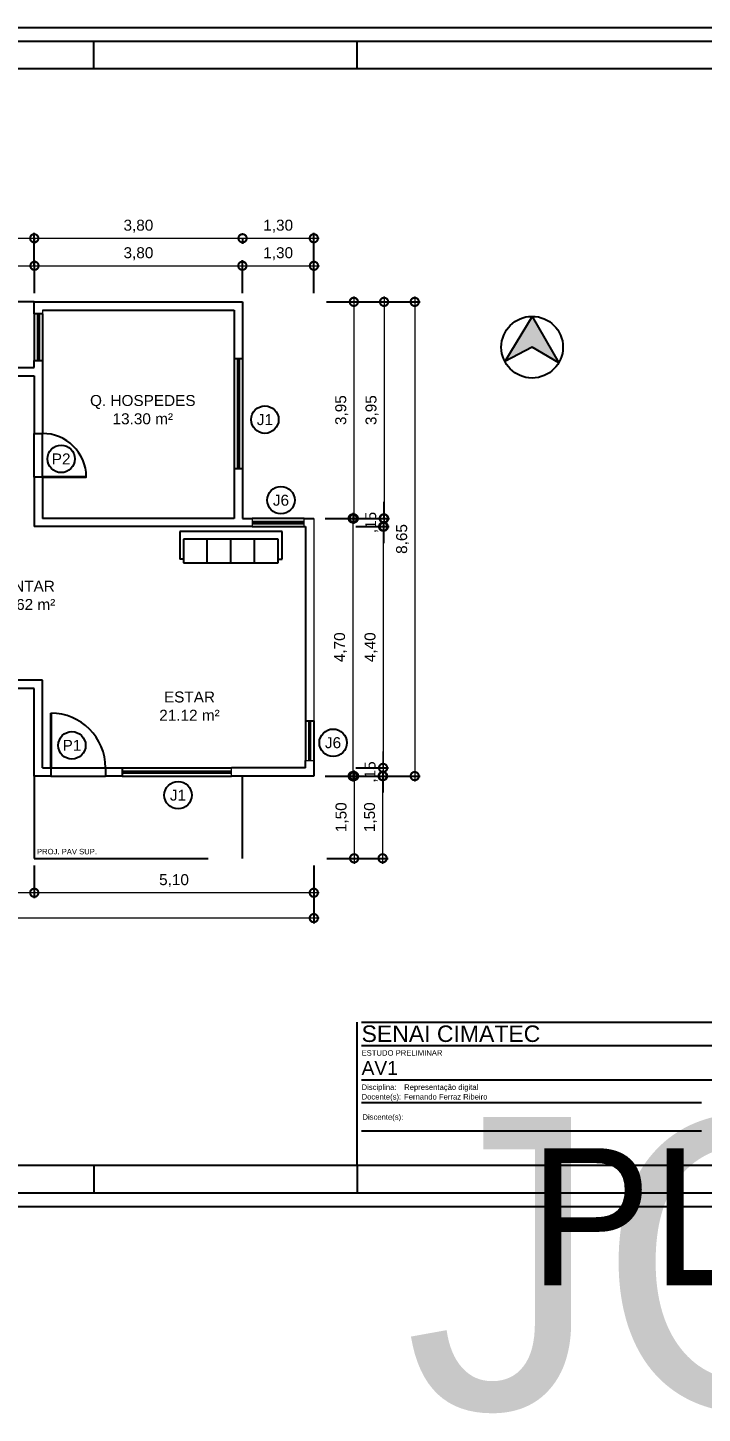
# Model space of a CAD drawing. Header units: metres. Extents: x 43 to 221, y 12 to 94.
# Drawn here: x 58.88 to 71.18, y 43.75 to 69.02 of the extents above; entities that cross this region are included whole.
import ezdxf
from ezdxf.enums import TextEntityAlignment as Align

# ---------------------------------------------------------------- set-up
doc = ezdxf.new("R2018")
doc.units = ezdxf.units.M
doc.header["$LTSCALE"] = 0.25
doc.linetypes.add('DASHDOT', pattern=[25.4, 12.7, -6.35, 0, -6.35])
doc.linetypes.add('DIVIDE', pattern=[31.75, 12.7, -6.35, 0, -6.35, 0, -6.35])
doc.layers.add('0_MRG_AUX', color=7, linetype='Continuous', true_color=0xecbcd1, plot=False)
doc.layers.add('CAR_0', color=7, linetype='Continuous', true_color=0xff6b00, plot=False)
for name, color, linetype in [('ARQ_ALV CT', 5, 'Continuous'), ('ARQ_ALV VS', 2, 'Continuous'), ('ARQ_ESQ CT', 30, 'Continuous'), ('ARQ_MADEIRA VS', 1, 'Continuous'), ('ARQ_PISO', 1, 'Continuous'), ('ARQ_PROJ SUP', 1, 'DIVIDE'), ('ARQ_SIMB 01', 1, 'Continuous'), ('ARQ_TXT 01', 1, 'Continuous'), ('ARQ_VISTA 05', 5, 'Continuous'), ('CAR_LINHAS_CINZA', 8, 'Continuous'), ('CAR_TEXTO_CINZA', 8, 'Continuous'), ('CAR_TEXTO_PRETO', 1, 'Continuous'), ('MRG_EXTERNA', 1, 'Continuous'), ('MRG_INTERNA', 2, 'Continuous'), ('SIMB_02', 2, 'Continuous'), ('SIMB_TXT', 1, 'Continuous')]:
    doc.layers.add(name, color=color, linetype=linetype)
doc.layers.add('ARQ_COTA_AZUL', color=5, linetype='Continuous', lineweight=20, true_color=0x0000ff)
doc.styles.add('Annot_2.0mm', font='arial.ttf', dxfattribs={"height": 2})
doc.styles.add('Arial', font='arial.ttf')
doc.styles.add('cota', font='arial.ttf')
doc.styles.add('SIMB', font='arial.ttf')
doc.styles.get("Standard").update_dxf_attribs({"font": 'arial.ttf'})
doc.dimstyles.new('Info 01 - annot', dxfattribs={"dimtxt": 2, "dimasz": 3, "dimexe": 1, "dimexo": 1, "dimgap": 1, "dimtad": 1, "dimzin": 4, "dimtxsty": 'cota', "dimblk": 'DOTSMALL', "dimcen": 2, "dimdle": 1, "dimclrd": 256, "dimclre": 256, "dimclrt": 1, "dimazin": 2, "dimtfac": 0.09, "dimtix": 1, "dimtmove": 2, "dimatfit": 2, "dimfxl": 5, "dimfxlon": 1, "dimtolj": 1, "dimtzin": 4, "dimlwd": -1, "dimarcsym": 1})

# ---------------------------------------------------------------- blocks, each defined once
blk = doc.blocks.new('porta 2')
at = {"layer": 'ARQ_ALV CT'}
for p, q in [((840.3, -280.2), (855.3, -280.2)), ((855.3, -360.2), (840.3, -360.2))]:
    blk.add_line(p, q, dxfattribs=at)
blk = doc.blocks.new('S4')
at = {"ltscale": 0.1}
for p, q in [((0, 0), (-2.6, 0)), ((0, -0.7), (0, 0)), ((-2.6, 0), (-2.6, -0.7)), ((-0.1, -0.2), (-2.5, -0.2)), ((-2.5, -0.2), (-2.5, -0.8)), ((-1.9, -0.8), (-1.9, -0.2)), ((-1.3, -0.8), (-1.3, -0.2)), ((-0.7, -0.8), (-0.7, -0.2)), ((-0.1, -0.8), (-0.1, -0.2)), ((-2.5, -0.7), (-2.6, -0.7)), ((-0.1, -0.7), (0, -0.7)), ((-2.5, -0.8), (-0.1, -0.8))]:
    blk.add_line(p, q, dxfattribs=at)
blk = doc.blocks.new('COD_ESQ')
at = {"layer": 'SIMB_02'}
blk.add_circle((0, 0), 2.5, dxfattribs=at)
at = {"layer": 'SIMB_TXT', "style": 'SIMB'}
blk.add_attdef('CDESQ', text='', height=2, dxfattribs=at).set_placement((0, 0), align=Align.MIDDLE_CENTER)
blk = doc.blocks.new('_DotSmall')
at = {"color": 0, "linetype": 'ByBlock', "const_width": 0.5}
blk.add_lwpolyline([(-0.0625, 0, 1), (0.0625, 0, 1)], format="xyb", close=True, dxfattribs=at)
blk = doc.blocks.new('*D36')
at = {"layer": 'ARQ_COTA_AZUL', "lineweight": -2, "transparency": 16777216}
for p, q in [((49.995, 64.684), (49.995, 65.284)), ((58.995, 64.684), (58.995, 65.284))]:
    blk.add_line(p, q, dxfattribs=at)
at = {"layer": 'ARQ_COTA_AZUL', "transparency": 16777216}
blk.add_line((49.895, 65.184), (59.095, 65.184), dxfattribs=at)
at = {"layer": 'ARQ_COTA_AZUL', "transparency": 16777216, "xscale": 0.3, "yscale": 0.3, "zscale": 0.3, "rotation": 180}
blk.add_blockref('_DotSmall', (49.995, 65.184), dxfattribs=at)
at = {"layer": 'ARQ_COTA_AZUL', "transparency": 16777216, "xscale": 0.3, "yscale": 0.3, "zscale": 0.3}
blk.add_blockref('_DotSmall', (58.995, 65.184), dxfattribs=at)
at = {"layer": 'ARQ_COTA_AZUL', "color": 1, "transparency": 16777216, "insert": (54.495, 65.404), "char_height": 0.2, "attachment_point": 5, "style": 'cota'}
blk.add_mtext('\\A1;9,00', dxfattribs=at)
blk = doc.blocks.new('*D37')
at = {"layer": 'ARQ_COTA_AZUL', "transparency": 16777216}
blk.add_line((58.895, 65.184), (62.895, 65.184), dxfattribs=at)
at = {"layer": 'ARQ_COTA_AZUL', "lineweight": -2, "transparency": 16777216}
for p, q in [((58.995, 65.184), (58.995, 65.084)), ((62.795, 65.184), (62.795, 65.084))]:
    blk.add_line(p, q, dxfattribs=at)
at = {"layer": 'ARQ_COTA_AZUL', "transparency": 16777216, "xscale": 0.3, "yscale": 0.3, "zscale": 0.3, "rotation": 180}
blk.add_blockref('_DotSmall', (58.995, 65.184), dxfattribs=at)
at = {"layer": 'ARQ_COTA_AZUL', "transparency": 16777216, "xscale": 0.3, "yscale": 0.3, "zscale": 0.3}
blk.add_blockref('_DotSmall', (62.795, 65.184), dxfattribs=at)
at = {"layer": 'ARQ_COTA_AZUL', "color": 1, "transparency": 16777216, "insert": (60.895, 65.404), "char_height": 0.2, "attachment_point": 5, "style": 'cota'}
blk.add_mtext('\\A1;3,80', dxfattribs=at)
blk = doc.blocks.new('*D38')
at = {"layer": 'ARQ_COTA_AZUL', "lineweight": -2, "transparency": 16777216}
for p, q in [((64.095, 64.684), (64.095, 65.284)), ((62.795, 65.184), (62.795, 65.084))]:
    blk.add_line(p, q, dxfattribs=at)
at = {"layer": 'ARQ_COTA_AZUL', "transparency": 16777216}
blk.add_line((62.695, 65.184), (64.195, 65.184), dxfattribs=at)
at = {"layer": 'ARQ_COTA_AZUL', "transparency": 16777216, "xscale": 0.3, "yscale": 0.3, "zscale": 0.3, "rotation": 180}
blk.add_blockref('_DotSmall', (62.795, 65.184), dxfattribs=at)
at = {"layer": 'ARQ_COTA_AZUL', "transparency": 16777216, "xscale": 0.3, "yscale": 0.3, "zscale": 0.3}
blk.add_blockref('_DotSmall', (64.095, 65.184), dxfattribs=at)
at = {"layer": 'ARQ_COTA_AZUL', "color": 1, "transparency": 16777216, "insert": (63.445, 65.404), "char_height": 0.2, "attachment_point": 5, "style": 'cota'}
blk.add_mtext('\\A1;1,30', dxfattribs=at)
blk = doc.blocks.new('*D41')
at = {"layer": 'ARQ_COTA_AZUL', "lineweight": -2, "transparency": 16777216}
for p, q in [((55.095, 64.182), (55.095, 64.782)), ((58.999, 64.182), (58.999, 64.782))]:
    blk.add_line(p, q, dxfattribs=at)
at = {"layer": 'ARQ_COTA_AZUL', "transparency": 16777216}
blk.add_line((54.995, 64.682), (59.099, 64.682), dxfattribs=at)
at = {"layer": 'ARQ_COTA_AZUL', "transparency": 16777216, "xscale": 0.3, "yscale": 0.3, "zscale": 0.3, "rotation": 180}
blk.add_blockref('_DotSmall', (55.095, 64.682), dxfattribs=at)
at = {"layer": 'ARQ_COTA_AZUL', "transparency": 16777216, "xscale": 0.3, "yscale": 0.3, "zscale": 0.3}
blk.add_blockref('_DotSmall', (58.999, 64.682), dxfattribs=at)
at = {"layer": 'ARQ_COTA_AZUL', "color": 1, "transparency": 16777216, "insert": (57.047, 64.902), "char_height": 0.2, "attachment_point": 5, "style": 'cota'}
blk.add_mtext('\\A1;3,90', dxfattribs=at)
blk = doc.blocks.new('*D42')
at = {"layer": 'ARQ_COTA_AZUL', "lineweight": -2, "transparency": 16777216}
for p, q in [((58.999, 64.182), (58.999, 64.782)), ((62.792, 64.182), (62.792, 64.782))]:
    blk.add_line(p, q, dxfattribs=at)
at = {"layer": 'ARQ_COTA_AZUL', "transparency": 16777216}
blk.add_line((58.899, 64.682), (62.892, 64.682), dxfattribs=at)
at = {"layer": 'ARQ_COTA_AZUL', "transparency": 16777216, "xscale": 0.3, "yscale": 0.3, "zscale": 0.3, "rotation": 180}
blk.add_blockref('_DotSmall', (58.999, 64.682), dxfattribs=at)
at = {"layer": 'ARQ_COTA_AZUL', "transparency": 16777216, "xscale": 0.3, "yscale": 0.3, "zscale": 0.3}
blk.add_blockref('_DotSmall', (62.792, 64.682), dxfattribs=at)
at = {"layer": 'ARQ_COTA_AZUL', "color": 1, "transparency": 16777216, "insert": (60.896, 64.902), "char_height": 0.2, "width": 0.51978, "attachment_point": 5, "style": 'cota'}
blk.add_mtext('\\A1;3,80', dxfattribs=at)
blk = doc.blocks.new('*D43')
at = {"layer": 'ARQ_COTA_AZUL', "lineweight": -2, "transparency": 16777216}
for p, q in [((62.792, 64.182), (62.792, 64.782)), ((64.097, 64.182), (64.097, 64.782))]:
    blk.add_line(p, q, dxfattribs=at)
at = {"layer": 'ARQ_COTA_AZUL', "transparency": 16777216}
blk.add_line((62.692, 64.682), (64.197, 64.682), dxfattribs=at)
at = {"layer": 'ARQ_COTA_AZUL', "transparency": 16777216, "xscale": 0.3, "yscale": 0.3, "zscale": 0.3, "rotation": 180}
blk.add_blockref('_DotSmall', (62.792, 64.682), dxfattribs=at)
at = {"layer": 'ARQ_COTA_AZUL', "transparency": 16777216, "xscale": 0.3, "yscale": 0.3, "zscale": 0.3}
blk.add_blockref('_DotSmall', (64.097, 64.682), dxfattribs=at)
at = {"layer": 'ARQ_COTA_AZUL', "color": 1, "transparency": 16777216, "insert": (63.445, 64.902), "char_height": 0.2, "attachment_point": 5, "style": 'cota'}
blk.add_mtext('\\A1;1,30', dxfattribs=at)
blk = doc.blocks.new('*D44')
at = {"layer": 'ARQ_COTA_AZUL', "lineweight": -2, "transparency": 16777216}
for p, q in [((64.325, 64.024), (64.925, 64.024)), ((64.325, 60.074), (64.925, 60.074))]:
    blk.add_line(p, q, dxfattribs=at)
at = {"layer": 'ARQ_COTA_AZUL', "transparency": 16777216}
blk.add_line((64.825, 64.124), (64.825, 59.974), dxfattribs=at)
at = {"layer": 'ARQ_COTA_AZUL', "transparency": 16777216, "xscale": 0.3, "yscale": 0.3, "zscale": 0.3}
for p, rotation in [((64.825, 64.024), 90), ((64.825, 60.074), 270)]:
    blk.add_blockref('_DotSmall', p, dxfattribs=dict(at, rotation=rotation))
at = {"layer": 'ARQ_COTA_AZUL', "color": 1, "transparency": 16777216, "insert": (64.605, 62.049), "char_height": 0.2, "attachment_point": 5, "rotation": 90, "style": 'cota'}
blk.add_mtext('\\A1;3,95', dxfattribs=at)
blk = doc.blocks.new('*D45')
at = {"layer": 'ARQ_COTA_AZUL', "transparency": 16777216}
blk.add_line((64.804, 60.174), (64.804, 55.274), dxfattribs=at)
at = {"layer": 'ARQ_COTA_AZUL', "lineweight": -2, "transparency": 16777216}
for p, q in [((64.304, 60.074), (64.904, 60.074)), ((64.304, 55.374), (64.904, 55.374))]:
    blk.add_line(p, q, dxfattribs=at)
at = {"layer": 'ARQ_COTA_AZUL', "transparency": 16777216, "xscale": 0.3, "yscale": 0.3, "zscale": 0.3}
for p, rotation in [((64.804, 60.074), 90), ((64.804, 55.374), 270)]:
    blk.add_blockref('_DotSmall', p, dxfattribs=dict(at, rotation=rotation))
at = {"layer": 'ARQ_COTA_AZUL', "color": 1, "transparency": 16777216, "insert": (64.583, 57.724), "char_height": 0.2, "attachment_point": 5, "rotation": 90, "style": 'cota'}
blk.add_mtext('\\A1;4,70', dxfattribs=at)
blk = doc.blocks.new('*D46')
at = {"layer": 'ARQ_COTA_AZUL', "lineweight": -2, "transparency": 16777216}
for p, q in [((64.331, 55.374), (64.931, 55.374)), ((64.331, 53.874), (64.931, 53.874))]:
    blk.add_line(p, q, dxfattribs=at)
at = {"layer": 'ARQ_COTA_AZUL', "transparency": 16777216}
blk.add_line((64.831, 55.474), (64.831, 53.774), dxfattribs=at)
at = {"layer": 'ARQ_COTA_AZUL', "transparency": 16777216, "xscale": 0.3, "yscale": 0.3, "zscale": 0.3}
for p, rotation in [((64.831, 55.374), 90), ((64.831, 53.874), 270)]:
    blk.add_blockref('_DotSmall', p, dxfattribs=dict(at, rotation=rotation))
at = {"layer": 'ARQ_COTA_AZUL', "color": 1, "transparency": 16777216, "insert": (64.61, 54.624), "char_height": 0.2, "attachment_point": 5, "rotation": 90, "style": 'cota'}
blk.add_mtext('\\A1;1,50', dxfattribs=at)
blk = doc.blocks.new('*D47')
at = {"layer": 'ARQ_COTA_AZUL', "lineweight": -2, "transparency": 16777216}
for p, q in [((64.877, 64.024), (65.477, 64.024)), ((64.877, 60.074), (65.477, 60.074))]:
    blk.add_line(p, q, dxfattribs=at)
at = {"layer": 'ARQ_COTA_AZUL', "transparency": 16777216}
blk.add_line((65.377, 64.124), (65.377, 59.974), dxfattribs=at)
at = {"layer": 'ARQ_COTA_AZUL', "transparency": 16777216, "xscale": 0.3, "yscale": 0.3, "zscale": 0.3}
for p, rotation in [((65.377, 64.024), 90), ((65.377, 60.074), 270)]:
    blk.add_blockref('_DotSmall', p, dxfattribs=dict(at, rotation=rotation))
at = {"layer": 'ARQ_COTA_AZUL', "color": 1, "transparency": 16777216, "insert": (65.157, 62.049), "char_height": 0.2, "attachment_point": 5, "rotation": 90, "style": 'cota'}
blk.add_mtext('\\A1;3,95', dxfattribs=at)
blk = doc.blocks.new('*D48')
at = {"layer": 'ARQ_COTA_AZUL', "transparency": 16777216}
for p, q in [((65.371, 60.074), (65.371, 60.374)), ((65.371, 60.074), (65.371, 59.924)), ((65.371, 59.924), (65.371, 59.624))]:
    blk.add_line(p, q, dxfattribs=at)
at = {"layer": 'ARQ_COTA_AZUL', "lineweight": -2, "transparency": 16777216}
for p, q in [((64.871, 60.074), (65.471, 60.074)), ((64.871, 59.924), (65.471, 59.924))]:
    blk.add_line(p, q, dxfattribs=at)
at = {"layer": 'ARQ_COTA_AZUL', "transparency": 16777216, "xscale": 0.3, "yscale": 0.3, "zscale": 0.3}
for p, rotation in [((65.371, 60.074), 270), ((65.371, 59.924), 90)]:
    blk.add_blockref('_DotSmall', p, dxfattribs=dict(at, rotation=rotation))
at = {"layer": 'ARQ_COTA_AZUL', "color": 1, "transparency": 16777216, "insert": (65.151, 59.999), "char_height": 0.2, "attachment_point": 5, "rotation": 90, "style": 'cota'}
blk.add_mtext('\\A1;,15', dxfattribs=at)
blk = doc.blocks.new('*D49')
at = {"layer": 'ARQ_COTA_AZUL', "lineweight": -2, "transparency": 16777216}
for p, q in [((64.859, 59.924), (65.459, 59.924)), ((64.859, 55.524), (65.459, 55.524))]:
    blk.add_line(p, q, dxfattribs=at)
at = {"layer": 'ARQ_COTA_AZUL', "transparency": 16777216}
blk.add_line((65.359, 60.024), (65.359, 55.424), dxfattribs=at)
at = {"layer": 'ARQ_COTA_AZUL', "transparency": 16777216, "xscale": 0.3, "yscale": 0.3, "zscale": 0.3}
for p, rotation in [((65.359, 59.924), 90), ((65.359, 55.524), 270)]:
    blk.add_blockref('_DotSmall', p, dxfattribs=dict(at, rotation=rotation))
at = {"layer": 'ARQ_COTA_AZUL', "color": 1, "transparency": 16777216, "insert": (65.139, 57.724), "char_height": 0.2, "attachment_point": 5, "rotation": 90, "style": 'cota'}
blk.add_mtext('\\A1;4,40', dxfattribs=at)
blk = doc.blocks.new('*D50')
at = {"layer": 'ARQ_COTA_AZUL', "transparency": 16777216}
for p, q in [((65.359, 55.524), (65.359, 55.824)), ((65.359, 55.524), (65.359, 55.374)), ((65.359, 55.374), (65.359, 55.074))]:
    blk.add_line(p, q, dxfattribs=at)
at = {"layer": 'ARQ_COTA_AZUL', "lineweight": -2, "transparency": 16777216}
for p, q in [((64.859, 55.524), (65.459, 55.524)), ((64.859, 55.374), (65.459, 55.374))]:
    blk.add_line(p, q, dxfattribs=at)
at = {"layer": 'ARQ_COTA_AZUL', "transparency": 16777216, "xscale": 0.3, "yscale": 0.3, "zscale": 0.3}
for p, rotation in [((65.359, 55.524), 270), ((65.359, 55.374), 90)]:
    blk.add_blockref('_DotSmall', p, dxfattribs=dict(at, rotation=rotation))
at = {"layer": 'ARQ_COTA_AZUL', "color": 1, "transparency": 16777216, "insert": (65.139, 55.449), "char_height": 0.2, "attachment_point": 5, "rotation": 90, "style": 'cota'}
blk.add_mtext('\\A1;,15', dxfattribs=at)
blk = doc.blocks.new('*D51')
at = {"layer": 'ARQ_COTA_AZUL', "lineweight": -2, "transparency": 16777216}
for p, q in [((64.85, 55.374), (65.45, 55.374)), ((64.85, 53.874), (65.45, 53.874))]:
    blk.add_line(p, q, dxfattribs=at)
at = {"layer": 'ARQ_COTA_AZUL', "transparency": 16777216}
blk.add_line((65.35, 55.474), (65.35, 53.774), dxfattribs=at)
at = {"layer": 'ARQ_COTA_AZUL', "transparency": 16777216, "xscale": 0.3, "yscale": 0.3, "zscale": 0.3}
for p, rotation in [((65.35, 55.374), 90), ((65.35, 53.874), 270)]:
    blk.add_blockref('_DotSmall', p, dxfattribs=dict(at, rotation=rotation))
at = {"layer": 'ARQ_COTA_AZUL', "color": 1, "transparency": 16777216, "insert": (65.13, 54.624), "char_height": 0.2, "attachment_point": 5, "rotation": 90, "style": 'cota'}
blk.add_mtext('\\A1;1,50', dxfattribs=at)
blk = doc.blocks.new('*D52')
at = {"layer": 'ARQ_COTA_AZUL', "lineweight": -2, "transparency": 16777216}
for p, q in [((65.436, 64.024), (66.036, 64.024)), ((65.436, 55.374), (66.036, 55.374))]:
    blk.add_line(p, q, dxfattribs=at)
at = {"layer": 'ARQ_COTA_AZUL', "transparency": 16777216}
blk.add_line((65.936, 64.124), (65.936, 55.274), dxfattribs=at)
at = {"layer": 'ARQ_COTA_AZUL', "transparency": 16777216, "xscale": 0.3, "yscale": 0.3, "zscale": 0.3}
for p, rotation in [((65.936, 64.024), 90), ((65.936, 55.374), 270)]:
    blk.add_blockref('_DotSmall', p, dxfattribs=dict(at, rotation=rotation))
at = {"layer": 'ARQ_COTA_AZUL', "color": 1, "transparency": 16777216, "insert": (65.716, 59.699), "char_height": 0.2, "attachment_point": 5, "rotation": 90, "style": 'cota'}
blk.add_mtext('\\A1;8,65', dxfattribs=at)
blk = doc.blocks.new('*D53')
at = {"layer": 'ARQ_COTA_AZUL', "lineweight": -2, "transparency": 16777216}
for p, q in [((58.995, 53.746), (58.995, 53.146)), ((64.095, 53.746), (64.095, 53.146))]:
    blk.add_line(p, q, dxfattribs=at)
at = {"layer": 'ARQ_COTA_AZUL', "transparency": 16777216}
blk.add_line((64.195, 53.246), (58.895, 53.246), dxfattribs=at)
at = {"layer": 'ARQ_COTA_AZUL', "transparency": 16777216, "xscale": 0.3, "yscale": 0.3, "zscale": 0.3, "rotation": 180}
blk.add_blockref('_DotSmall', (58.995, 53.246), dxfattribs=at)
at = {"layer": 'ARQ_COTA_AZUL', "transparency": 16777216, "xscale": 0.3, "yscale": 0.3, "zscale": 0.3}
blk.add_blockref('_DotSmall', (64.095, 53.246), dxfattribs=at)
at = {"layer": 'ARQ_COTA_AZUL', "color": 1, "transparency": 16777216, "insert": (61.545, 53.467), "char_height": 0.2, "attachment_point": 5, "style": 'cota'}
blk.add_mtext('\\A1;5,10', dxfattribs=at)
blk = doc.blocks.new('*D54')
at = {"layer": 'ARQ_COTA_AZUL', "lineweight": -2, "transparency": 16777216}
for p, q in [((58.995, 53.746), (58.995, 53.146)), ((49.994, 53.246), (49.994, 53.146))]:
    blk.add_line(p, q, dxfattribs=at)
at = {"layer": 'ARQ_COTA_AZUL', "transparency": 16777216}
blk.add_line((59.095, 53.246), (49.894, 53.246), dxfattribs=at)
at = {"layer": 'ARQ_COTA_AZUL', "transparency": 16777216, "xscale": 0.3, "yscale": 0.3, "zscale": 0.3, "rotation": 180}
blk.add_blockref('_DotSmall', (49.994, 53.246), dxfattribs=at)
at = {"layer": 'ARQ_COTA_AZUL', "transparency": 16777216, "xscale": 0.3, "yscale": 0.3, "zscale": 0.3}
blk.add_blockref('_DotSmall', (58.995, 53.246), dxfattribs=at)
at = {"layer": 'ARQ_COTA_AZUL', "color": 1, "transparency": 16777216, "insert": (54.495, 53.467), "char_height": 0.2, "attachment_point": 5, "style": 'cota'}
blk.add_mtext('\\A1;9,00', dxfattribs=at)
blk = doc.blocks.new('*D55')
at = {"layer": 'ARQ_COTA_AZUL', "lineweight": -2, "transparency": 16777216}
for p, q in [((50.01, 53.146), (50.01, 52.684)), ((64.095, 53.165), (64.095, 52.684))]:
    blk.add_line(p, q, dxfattribs=at)
at = {"layer": 'ARQ_COTA_AZUL', "transparency": 16777216}
blk.add_line((64.195, 52.784), (49.91, 52.784), dxfattribs=at)
at = {"layer": 'ARQ_COTA_AZUL', "transparency": 16777216, "xscale": 0.3, "yscale": 0.3, "zscale": 0.3, "rotation": 180}
blk.add_blockref('_DotSmall', (50.01, 52.784), dxfattribs=at)
at = {"layer": 'ARQ_COTA_AZUL', "transparency": 16777216, "xscale": 0.3, "yscale": 0.3, "zscale": 0.3}
blk.add_blockref('_DotSmall', (64.095, 52.784), dxfattribs=at)
at = {"layer": 'ARQ_COTA_AZUL', "color": 1, "transparency": 16777216, "insert": (57.053, 53.004), "char_height": 0.2, "attachment_point": 5, "style": 'cota'}
blk.add_mtext('\\A1;14,10', dxfattribs=at)
blk = doc.blocks.new('*D56')
at = {"layer": 'ARQ_COTA_AZUL', "lineweight": -2, "transparency": 16777216}
for p, q in [((49.362, 64.024), (48.762, 64.024)), ((49.362, 55.374), (48.762, 55.374))]:
    blk.add_line(p, q, dxfattribs=at)
at = {"layer": 'ARQ_COTA_AZUL', "transparency": 16777216}
blk.add_line((48.862, 55.274), (48.862, 64.124), dxfattribs=at)
at = {"layer": 'ARQ_COTA_AZUL', "transparency": 16777216, "xscale": 0.3, "yscale": 0.3, "zscale": 0.3}
for p, rotation in [((48.862, 64.024), 90), ((48.862, 55.374), 270)]:
    blk.add_blockref('_DotSmall', p, dxfattribs=dict(at, rotation=rotation))
at = {"layer": 'ARQ_COTA_AZUL', "color": 1, "transparency": 16777216, "insert": (48.642, 59.699), "char_height": 0.2, "attachment_point": 5, "rotation": 90, "style": 'cota'}
blk.add_mtext('\\A1;8,65', dxfattribs=at)
blk = doc.blocks.new('*D57')
at = {"layer": 'ARQ_COTA_AZUL', "lineweight": -2, "transparency": 16777216}
for p, q in [((49.907, 64.024), (49.307, 64.024)), ((49.907, 62.824), (49.307, 62.824))]:
    blk.add_line(p, q, dxfattribs=at)
at = {"layer": 'ARQ_COTA_AZUL', "transparency": 16777216}
blk.add_line((49.407, 64.124), (49.407, 62.724), dxfattribs=at)
at = {"layer": 'ARQ_COTA_AZUL', "transparency": 16777216, "xscale": 0.3, "yscale": 0.3, "zscale": 0.3}
for p, rotation in [((49.407, 64.024), 90), ((49.407, 62.824), 270)]:
    blk.add_blockref('_DotSmall', p, dxfattribs=dict(at, rotation=rotation))
at = {"layer": 'ARQ_COTA_AZUL', "color": 1, "transparency": 16777216, "insert": (49.186, 63.424), "char_height": 0.2, "attachment_point": 5, "rotation": 90, "style": 'cota'}
blk.add_mtext('\\A1;1,20', dxfattribs=at)
blk = doc.blocks.new('*D58')
at = {"layer": 'ARQ_COTA_AZUL', "transparency": 16777216}
for p, q in [((49.405, 62.824), (49.405, 63.124)), ((49.405, 62.824), (49.405, 62.674)), ((49.405, 62.674), (49.405, 62.374))]:
    blk.add_line(p, q, dxfattribs=at)
at = {"layer": 'ARQ_COTA_AZUL', "lineweight": -2, "transparency": 16777216}
for p, q in [((49.905, 62.824), (49.305, 62.824)), ((49.905, 62.674), (49.305, 62.674))]:
    blk.add_line(p, q, dxfattribs=at)
at = {"layer": 'ARQ_COTA_AZUL', "transparency": 16777216, "xscale": 0.3, "yscale": 0.3, "zscale": 0.3}
for p, rotation in [((49.405, 62.824), 270), ((49.405, 62.674), 90)]:
    blk.add_blockref('_DotSmall', p, dxfattribs=dict(at, rotation=rotation))
at = {"layer": 'ARQ_COTA_AZUL', "color": 1, "transparency": 16777216, "insert": (49.184, 62.749), "char_height": 0.2, "attachment_point": 5, "rotation": 90, "style": 'cota'}
blk.add_mtext('\\A1;,15', dxfattribs=at)
blk = doc.blocks.new('*D59')
at = {"layer": 'ARQ_COTA_AZUL', "transparency": 16777216}
blk.add_line((49.388, 62.774), (49.388, 59.824), dxfattribs=at)
at = {"layer": 'ARQ_COTA_AZUL', "lineweight": -2, "transparency": 16777216}
for p, q in [((49.888, 62.674), (49.288, 62.674)), ((49.888, 59.924), (49.288, 59.924))]:
    blk.add_line(p, q, dxfattribs=at)
at = {"layer": 'ARQ_COTA_AZUL', "transparency": 16777216, "xscale": 0.3, "yscale": 0.3, "zscale": 0.3}
for p, rotation in [((49.388, 62.674), 90), ((49.388, 59.924), 270)]:
    blk.add_blockref('_DotSmall', p, dxfattribs=dict(at, rotation=rotation))
at = {"layer": 'ARQ_COTA_AZUL', "color": 1, "transparency": 16777216, "insert": (49.167, 61.299), "char_height": 0.2, "attachment_point": 5, "rotation": 90, "style": 'cota'}
blk.add_mtext('\\A1;2,75', dxfattribs=at)
blk = doc.blocks.new('*D60')
at = {"layer": 'ARQ_COTA_AZUL', "lineweight": -2, "transparency": 16777216}
for p, q in [((49.888, 59.924), (49.288, 59.924)), ((49.888, 57.124), (49.288, 57.124))]:
    blk.add_line(p, q, dxfattribs=at)
at = {"layer": 'ARQ_COTA_AZUL', "transparency": 16777216}
blk.add_line((49.388, 60.024), (49.388, 57.024), dxfattribs=at)
at = {"layer": 'ARQ_COTA_AZUL', "transparency": 16777216, "xscale": 0.3, "yscale": 0.3, "zscale": 0.3}
for p, rotation in [((49.388, 59.924), 90), ((49.388, 57.124), 270)]:
    blk.add_blockref('_DotSmall', p, dxfattribs=dict(at, rotation=rotation))
at = {"layer": 'ARQ_COTA_AZUL', "color": 1, "transparency": 16777216, "insert": (49.167, 58.524), "char_height": 0.2, "attachment_point": 5, "rotation": 90, "style": 'cota'}
blk.add_mtext('\\A1;2,80', dxfattribs=at)
blk = doc.blocks.new('*D61')
at = {"layer": 'ARQ_COTA_AZUL', "transparency": 16777216}
for p, q in [((49.388, 57.124), (49.388, 57.424)), ((49.388, 56.974), (49.388, 57.124)), ((49.388, 56.974), (49.388, 56.674))]:
    blk.add_line(p, q, dxfattribs=at)
at = {"layer": 'ARQ_COTA_AZUL', "lineweight": -2, "transparency": 16777216}
for p, q in [((49.888, 57.124), (49.288, 57.124)), ((49.888, 56.974), (49.288, 56.974))]:
    blk.add_line(p, q, dxfattribs=at)
at = {"layer": 'ARQ_COTA_AZUL', "transparency": 16777216, "xscale": 0.3, "yscale": 0.3, "zscale": 0.3}
for p, rotation in [((49.388, 57.124), 270), ((49.388, 56.974), 90)]:
    blk.add_blockref('_DotSmall', p, dxfattribs=dict(at, rotation=rotation))
at = {"layer": 'ARQ_COTA_AZUL', "color": 1, "transparency": 16777216, "insert": (49.167, 57.049), "char_height": 0.2, "attachment_point": 5, "rotation": 90, "style": 'cota'}
blk.add_mtext('\\A1;,15', dxfattribs=at)
blk = doc.blocks.new('*D62')
at = {"layer": 'ARQ_COTA_AZUL', "lineweight": -2, "transparency": 16777216}
for p, q in [((49.885, 56.974), (49.285, 56.974)), ((49.885, 53.874), (49.285, 53.874))]:
    blk.add_line(p, q, dxfattribs=at)
at = {"layer": 'ARQ_COTA_AZUL', "transparency": 16777216}
blk.add_line((49.385, 57.074), (49.385, 53.774), dxfattribs=at)
at = {"layer": 'ARQ_COTA_AZUL', "transparency": 16777216, "xscale": 0.3, "yscale": 0.3, "zscale": 0.3}
for p, rotation in [((49.385, 56.974), 90), ((49.385, 53.874), 270)]:
    blk.add_blockref('_DotSmall', p, dxfattribs=dict(at, rotation=rotation))
at = {"layer": 'ARQ_COTA_AZUL', "color": 1, "transparency": 16777216, "insert": (49.164, 55.424), "char_height": 0.2, "attachment_point": 5, "rotation": 90, "style": 'cota'}
blk.add_mtext('\\A1;3,10', dxfattribs=at)
blk = doc.blocks.new('*D63')
at = {"layer": 'ARQ_COTA_AZUL', "lineweight": -2, "transparency": 16777216}
for p, q in [((49.354, 55.374), (48.754, 55.374)), ((49.354, 53.874), (48.754, 53.874))]:
    blk.add_line(p, q, dxfattribs=at)
at = {"layer": 'ARQ_COTA_AZUL', "transparency": 16777216}
blk.add_line((48.854, 55.474), (48.854, 53.774), dxfattribs=at)
at = {"layer": 'ARQ_COTA_AZUL', "transparency": 16777216, "xscale": 0.3, "yscale": 0.3, "zscale": 0.3}
for p, rotation in [((48.854, 55.374), 90), ((48.854, 53.874), 270)]:
    blk.add_blockref('_DotSmall', p, dxfattribs=dict(at, rotation=rotation))
at = {"layer": 'ARQ_COTA_AZUL', "color": 1, "transparency": 16777216, "insert": (48.634, 54.624), "char_height": 0.2, "attachment_point": 5, "rotation": 90, "style": 'cota'}
blk.add_mtext('\\A1;1,50', dxfattribs=at)
blk = doc.blocks.new('A$C54387FCB')
blk.add_hatch(color=256).paths.add_polyline_path([(0, -1.125), (0.972, -1.691), (0, 0), (-0.998, -1.644)])
for p, q in [((0, 0), (-0.998, -1.644)), ((0, 0), (0.972, -1.691)), ((0, -1.125), (-0.998, -1.644)), ((0.972, -1.691), (0, -1.125))]:
    blk.add_line(p, q)
blk.add_circle((0, -1.125), 1.125)
blk = doc.blocks.new('FORMATO_A2mmD')
at = {"layer": '0_MRG_AUX'}
blk.add_lwpolyline([(5, -5), (5, 425), (-599, 425), (-599, -5)], close=True, dxfattribs=at)
at = {"layer": 'MRG_EXTERNA'}
blk.add_lwpolyline([(0, 0), (0, 420), (-594, 420), (-594, 0)], close=True, dxfattribs=at)
at = {"layer": 'MRG_INTERNA'}
for p, q in [((-281, 410), (-281, 420)), ((-185, 410), (-185, 420)), ((-185, 410), (-185, 420)), ((-281, 10), (-281, 0)), ((-185, 10), (-185, 0)), ((-185, 10), (-185, 0))]:
    blk.add_line(p, q, dxfattribs=at)
blk.add_lwpolyline([(-569, 410), (-569, 10), (-10, 10), (-10, 410)], close=True, dxfattribs=at)
blk = doc.blocks.new('carimbo')
at = {"layer": 'CAR_0'}
for q in [(-0.175, 0.05225), (0, 0)]:
    blk.add_line((-0.175, 0), q, dxfattribs=at)
at = {"layer": 'CAR_LINHAS_CINZA'}
for p, q in [((-0.17336, 0.05225), (-0.00329, 0.05225)), ((-0.17336, 0.04375), (-0.00329, 0.04375)), ((-0.00329, 0.031), (-0.17336, 0.031)), ((-0.04936, 0.02275), (-0.17336, 0.02275)), ((-0.04936, 0.0125), (-0.17336, 0.0125))]:
    blk.add_line(p, q, dxfattribs=at)
at = {"layer": 'CAR_TEXTO_CINZA', "style": 'Arial'}
for s, p in [('Disciplina:', (-0.17336, 0.0275)), ('Docente(s):', (-0.17336, 0.024))]:
    blk.add_text(s, height=0.002, dxfattribs=at).set_placement(p)
blk.add_text('Discente(s):', height=0.002, dxfattribs=at).set_placement((-0.17305, 0.01762), align=Align.MIDDLE_LEFT)
at = {"layer": 'CAR_TEXTO_CINZA', "style": 'Arial', "flags": 8}
blk.add_attdef('FASE', (-0.17336, 0.04), '', height=0.002, dxfattribs=at)
blk.add_attdef('A/S', text='', height=0.002, dxfattribs=at).set_placement((-0.00329, 0.02776), align=Align.RIGHT)
at = {"layer": 'CAR_TEXTO_PRETO', "lineweight": 30, "flags": 104}
blk.add_attdef('TITULO_01', text='', height=0.003, dxfattribs=at).set_placement((-0.11218, 0.00625), align=Align.MIDDLE_CENTER)
at = {"layer": 'CAR_TEXTO_PRETO', "linetype": 'Continuous', "style": 'Arial', "flags": 8}
for tag, p, height in [('IES-CURSO', (-0.17336, 0.045), 0.006), ('NOME', (-0.17336, 0.033), 0.005)]:
    blk.add_attdef(tag, p, '', height=height, dxfattribs=at)
at = {"layer": 'CAR_TEXTO_PRETO', "style": 'Arial', "flags": 8}
for tag, p in [('DOCENTE', (-0.15788, 0.024)), ('DISCIPLINA', (-0.15782, 0.0275)), ('DATAEMISSÃO', (-0.03335, 0.00815)), ('REVN', (-0.03563, 0.00379))]:
    blk.add_attdef(tag, p, '', height=0.002, dxfattribs=at)
for tag, p in [('NUM', (-0.02629, 0.02054)), ('TOT', (-0.01095, 0.02054))]:
    blk.add_attdef(tag, text='', height=0.0045, dxfattribs=at).set_placement(p, align=Align.MIDDLE_CENTER)
at = {"layer": 'CAR_TEXTO_PRETO', "lineweight": 30, "flags": 104}
blk.add_attdef('DISCENTE', text='', height=0.002, dxfattribs=at).set_placement((-0.15757, 0.01762), align=Align.MIDDLE_LEFT)
at = {"layer": 'CAR_TEXTO_PRETO', "style": 'Arial'}
blk.add_attdef('ESCALA', (-0.03346, 0.01285), '', height=0.002, dxfattribs=at)
at = {"layer": 'CAR_TEXTO_PRETO', "style": 'Arial', "flags": 8}
blk.add_attdef('REVDATA', text='', height=0.002, dxfattribs=at).set_placement((-0.00337, 0.00365), align=Align.RIGHT)

msp = doc.modelspace()

# ---------------------------------------------------------------- linework, layer by layer
at = {"layer": 'ARQ_ALV CT'}
for p, q in [((58.995, 63.806), (58.995, 64.024)), ((58.995, 64.024), (62.795, 64.024)), ((62.795, 64.024), (62.795, 62.985)), ((59.145, 63.806), (58.995, 63.806)), ((59.145, 63.874), (62.645, 63.874)), ((62.645, 63.874), (62.645, 62.985)), ((58.995, 62.824), (58.995, 62.956)), ((58.995, 62.956), (59.145, 62.956)), ((59.145, 62.956), (59.145, 61.624)), ((62.795, 62.985), (62.645, 62.985)), ((57.181, 62.824), (58.995, 62.824)), ((58.995, 62.674), (58.995, 61.624)), ((62.645, 60.985), (62.645, 60.074)), ((62.645, 60.985), (62.795, 60.985)), ((62.795, 60.985), (62.795, 60.074)), ((58.995, 60.824), (58.995, 59.924)), ((59.145, 60.834), (59.145, 60.074)), ((62.968, 59.924), (58.995, 59.924)), ((62.645, 60.074), (59.145, 60.074)), ((62.795, 60.074), (62.968, 60.074)), ((63.918, 60.074), (64.095, 60.074)), ((63.918, 59.924), (63.945, 59.924)), ((63.945, 59.924), (63.945, 56.384)), ((59.145, 57.124), (58.571, 57.124)), ((59.145, 55.524), (59.145, 57.124)), ((58.995, 56.974), (58.571, 56.974)), ((58.995, 55.374), (58.995, 56.974)), ((63.945, 56.384), (64.095, 56.384)), ((63.945, 55.524), (63.945, 55.661)), ((59.296, 55.374), (58.995, 55.374)), ((59.145, 55.524), (60.596, 55.524)), ((59.296, 55.524), (59.296, 55.374)), ((60.296, 55.524), (60.296, 55.374)), ((60.596, 55.374), (60.296, 55.374)), ((60.596, 55.524), (60.596, 55.374)), ((63.945, 55.524), (62.596, 55.524)), ((64.095, 55.374), (62.596, 55.374))]:
    msp.add_line(p, q, dxfattribs=at)
at = {"layer": 'ARQ_ALV VS'}
for p, q in [((58.995, 63.806), (58.995, 62.956)), ((59.145, 63.806), (59.145, 62.956)), ((62.645, 62.985), (62.645, 60.985)), ((62.795, 62.985), (62.795, 60.985)), ((63.918, 60.074), (62.968, 60.074)), ((62.968, 59.924), (63.918, 59.924)), ((59.296, 56.524), (59.306, 56.524)), ((63.945, 56.384), (63.945, 55.661)), ((64.095, 56.384), (64.095, 55.661)), ((60.596, 55.524), (62.596, 55.524)), ((60.596, 55.374), (62.596, 55.374))]:
    msp.add_line(p, q, dxfattribs=at)
at = {"layer": 'ARQ_COTA_AZUL'}
for p, q in [((59.145, 63.874), (59.145, 63.806)), ((58.995, 61.624), (59.145, 61.624)), ((58.995, 60.824), (59.145, 60.824)), ((62.795, 60.074), (62.968, 60.074)), ((62.968, 60.074), (62.968, 59.924)), ((62.968, 60.074), (62.968, 59.924)), ((64.095, 60.074), (63.918, 60.074)), ((63.918, 59.924), (63.918, 60.074)), ((64.095, 60.074), (64.095, 56.384)), ((63.945, 55.661), (64.095, 55.661)), ((64.095, 55.661), (64.095, 55.374)), ((62.596, 55.374), (62.596, 55.524))]:
    msp.add_line(p, q, dxfattribs=at)
at = {"layer": 'ARQ_ESQ CT'}
for p, q in [((59.055, 63.806), (59.055, 62.956)), ((59.085, 63.806), (59.085, 62.956)), ((62.705, 62.985), (62.705, 60.985)), ((62.735, 62.985), (62.735, 60.985)), ((63.918, 60.014), (62.968, 60.014)), ((62.968, 59.984), (63.918, 59.984)), ((59.296, 55.524), (59.296, 56.524)), ((59.306, 56.524), (59.306, 55.524)), ((64.005, 56.384), (64.005, 55.661)), ((64.035, 55.661), (64.035, 56.384)), ((60.596, 55.464), (62.596, 55.464)), ((60.596, 55.434), (62.596, 55.434))]:
    msp.add_line(p, q, dxfattribs=at)
msp.add_lwpolyline([(59.145, 60.824), (59.945, 60.824), (59.945, 60.834), (59.145, 60.834)], close=True, dxfattribs=at)
at = {"layer": 'ARQ_MADEIRA VS'}
msp.add_line((64.095, 56.384), (64.095, 55.661), dxfattribs=at)
at = {"layer": 'ARQ_PISO'}
for p, q in [((58.995, 63.424), (58.995, 63.424)), ((62.795, 62.985), (62.795, 62.985)), ((58.995, 60.824), (58.995, 61.624)), ((59.145, 60.824), (59.145, 61.624)), ((63.945, 56.384), (63.945, 56.384)), ((64.095, 56.384), (64.095, 55.374)), ((59.296, 55.524), (60.296, 55.524)), ((59.296, 55.374), (60.296, 55.374)), ((60.596, 55.524), (60.596, 55.374))]:
    msp.add_line(p, q, dxfattribs=at)
at = {"layer": 'ARQ_PROJ SUP', "linetype": 'DASHDOT'}
for p, q in [((58.995, 64.024), (57.19, 64.024)), ((58.995, 55.374), (58.995, 53.874)), ((62.795, 53.874), (62.795, 55.374)), ((58.995, 53.874), (62.795, 53.874))]:
    msp.add_line(p, q, dxfattribs=at)
at = {"layer": 'ARQ_SIMB 01'}
for centre, radius, start in [((59.145, 60.824), 0.8, 0.7162), ((59.296, 55.524), 1, 0)]:
    msp.add_arc(centre, radius, start, 90, dxfattribs=at)
at = {"layer": 'ARQ_VISTA 05'}
msp.add_lwpolyline([(57.345, 62.674), (58.995, 62.674)], dxfattribs=at)

# ---------------------------------------------------------------- block references
for name, p, xscale, yscale, zscale in [('FORMATO_A2mmD', (74.135, 47.775), 0.05, 0.05, 0.05), ('A$C54387FCB', (68.078, 63.76), 0.5, 0.5, 0.5)]:
    msp.add_blockref(name, p, dxfattribs=dict(xscale=xscale, yscale=yscale, zscale=zscale))
ref = msp.add_blockref('carimbo', (73.635, 48.275), dxfattribs=dict(xscale=50, yscale=50, zscale=50))
ref.add_attrib('FASE', 'ESTUDO PRELIMINAR', (64.967, 50.275), dxfattribs={"layer": 'CAR_TEXTO_CINZA', "height": 0.1, "style": 'Arial', "flags": 8})
ref.add_attrib('NOME', 'AV1', (64.967, 49.925), dxfattribs={"layer": 'CAR_TEXTO_PRETO', "linetype": 'Continuous', "height": 0.25, "style": 'Arial', "flags": 8})
ref.add_attrib('DISCIPLINA', 'Representação digital', (65.744, 49.65), dxfattribs={"layer": 'CAR_TEXTO_PRETO', "height": 0.1, "style": 'Arial', "flags": 8})
ref.add_attrib('DOCENTE', 'Fernando Ferraz Ribeiro', (65.741, 49.475), dxfattribs={"layer": 'CAR_TEXTO_PRETO', "height": 0.1, "style": 'Arial', "flags": 8})
lines = msp.add_mtext('PLANTA PAVIMENTO SUPERIOR', dxfattribs={"layer": 'CAR_TEXTO_PRETO', "insert": (68.026, 48.587), "char_height": 2.5, "attachment_point": 1})
ref.add_attrib('TITULO_01', '', (68.026, 48.587), dxfattribs={"flags": 104}).embed_mtext(lines)
ref.add_attrib('IES-CURSO', 'SENAI CIMATEC', (64.967, 50.525), dxfattribs={"layer": 'CAR_TEXTO_PRETO', "linetype": 'Continuous', "height": 0.3, "style": 'Arial', "flags": 8})
lines = msp.add_mtext('JOÃO VICTOR MELO E MARIA CLARA GOMES', dxfattribs={"layer": 'CAR_TEXTO_PRETO', "insert": (65.756, 49.156), "char_height": 5.32824, "attachment_point": 1})
ref.add_attrib('DISCENTE', '', (65.756, 49.156), dxfattribs={"flags": 104}).embed_mtext(lines)
at = {"layer": 'ARQ_ALV CT', "xscale": 0.01, "yscale": 0.01, "zscale": 0.01}
msp.add_blockref('porta 2', (50.593, 64.426), dxfattribs=at)
at = {"layer": 'ARQ_PISO', "xscale": 0.7193006162392103, "yscale": 0.7193006162392103, "zscale": 0.7193006162392103}
msp.add_blockref('S4', (63.519, 59.837), dxfattribs=at)
at = {"layer": 'ARQ_SIMB 01', "xscale": 0.1, "yscale": 0.1, "zscale": 0.1}
for p, values in [((63.203, 61.876), {'CDESQ': 'J1'}), ((59.486, 61.159), {'CDESQ': 'P2'}), ((63.496, 60.406), {'CDESQ': 'J6'}), ((59.683, 55.935), {'CDESQ': 'P1'}), ((64.446, 55.983), {'CDESQ': 'J6'}), ((61.618, 55.027), {'CDESQ': 'J1'})]:
    msp.add_blockref('COD_ESQ', p, dxfattribs=at).add_auto_attribs(values)

# ---------------------------------------------------------------- texts
at = {"layer": 'ARQ_TXT 01', "attachment_point": 1, "style": 'Annot_2.0mm'}
for s, insert, char_height, width in [('\\pxqc;Q. HOSPEDES\\P13.30 m²', (59.925, 62.325), 0.2, 2.10049), ('\\pxqc;JANTAR\\P10.62 m²', (57.916, 58.938), 0.2, 1.82307), ('\\pxqc;ESTAR\\P21.12 m²', (60.836, 56.917), 0.2, 1.98159), ('PROJ. PAV SUP.', (59.045, 54.047), 0.1, 2.46885)]:
    msp.add_mtext(s, dxfattribs=dict(at, insert=insert, char_height=char_height, width=width))

# ---------------------------------------------------------------- dimensions: what is measured, and where the dimension line sits
at = {"layer": 'ARQ_COTA_AZUL'}
for base, p1, p2, picture, middle in [((58.995, 65.184), (49.995, 59.435), (58.995, 59.435), '*D36', (54.495, 65.404)), ((62.795, 65.184), (58.995, 65.202), (62.795, 65.204), '*D37', (60.895, 65.404)), ((64.095, 65.184), (62.795, 65.204), (64.095, 56.685), '*D38', (63.445, 65.404)), ((58.999, 64.682), (55.095, 60.028), (58.999, 60.922), '*D41', (57.047, 64.902)), ((64.0974, 64.6821), (62.7925, 61.1952), (64.0974, 61.4075), '*D43', (63.4449, 64.9023)), ((49.994, 53.246), (58.995, 55.857), (49.994, 53.335), '*D54', (54.495, 53.467)), ((58.995, 53.246), (64.095, 55.857), (58.995, 55.857), '*D53', (61.545, 53.467))]:
    dim = msp.add_linear_dim(base=base, p1=p1, p2=p2, dimstyle='Info 01 - annot', dxfattribs=at)
    dim.commit()
    dim.dimension.update_dxf_attribs({"geometry": picture, "text_midpoint": middle})
for base, p1, p2, text, picture, middle in [((62.792, 64.682), (58.999, 60.922), (62.792, 61.195), '3,80', '*D42', (60.896, 64.902)), ((50.01, 52.784), (64.095, 53.265), (50.01, 53.246), '14,10', '*D55', (57.053, 53.004))]:
    dim = msp.add_linear_dim(base=base, p1=p1, p2=p2, text=text, dimstyle='Info 01 - annot', dxfattribs=at)
    dim.commit()
    dim.dimension.update_dxf_attribs({"geometry": picture, "text_midpoint": middle})
for base, p1, p2, picture, middle in [((48.862, 64.024), (63.772, 55.374), (63.772, 64.024), '*D56', (48.642, 59.699)), ((49.407, 62.824), (63.772, 64.024), (63.772, 62.824), '*D57', (49.186, 63.424)), ((64.825, 60.074), (59.787, 64.024), (59.787, 60.074), '*D44', (64.605, 62.049)), ((65.377, 60.074), (59.787, 64.024), (59.787, 60.074), '*D47', (65.157, 62.049)), ((65.936, 55.374), (59.787, 64.024), (59.787, 55.374), '*D52', (65.716, 59.699)), ((49.405, 62.674), (63.772, 62.824), (63.772, 62.674), '*D58', (49.184, 62.749)), ((49.388, 59.924), (63.772, 62.674), (63.772, 59.924), '*D59', (49.167, 61.299)), ((65.371, 59.924), (60.91, 60.074), (60.91, 59.924), '*D48', (65.151, 59.999)), ((64.804, 55.374), (61.087, 60.074), (61.087, 55.374), '*D45', (64.583, 57.724)), ((49.388, 57.124), (63.772, 59.924), (63.772, 57.124), '*D60', (49.167, 58.524)), ((65.359, 55.524), (60.937, 59.924), (60.937, 55.524), '*D49', (65.139, 57.724)), ((49.388, 57.124), (63.772, 56.974), (63.635, 57.124), '*D61', (49.167, 57.049)), ((49.385, 53.874), (63.772, 56.974), (63.772, 53.874), '*D62', (49.164, 55.424)), ((65.359, 55.374), (60.937, 55.524), (60.937, 55.374), '*D50', (65.139, 55.449)), ((48.854, 53.874), (63.772, 55.374), (63.772, 53.874), '*D63', (48.634, 54.624)), ((64.831, 53.874), (59.787, 55.374), (59.787, 53.874), '*D46', (64.61, 54.624)), ((65.35, 53.874), (59.787, 55.374), (59.787, 53.874), '*D51', (65.13, 54.624))]:
    dim = msp.add_linear_dim(base=base, p1=p1, p2=p2, angle=90, dimstyle='Info 01 - annot', dxfattribs=at)
    dim.commit()
    dim.dimension.update_dxf_attribs({"geometry": picture, "text_midpoint": middle})

doc.saveas('drawing.dxf')
